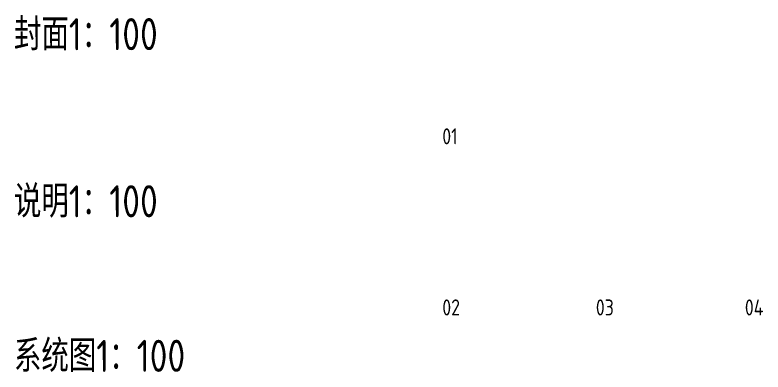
# Model space of a CAD drawing. Extents: x 1241380 to 1952554, y 1012187 to 1766051.
# Drawn here: x 1241380 to 1940550, y 1432361 to 1766051 of the extents above; entities that cross this region are included whole.
import ezdxf

# ---------------------------------------------------------------- set-up
doc = ezdxf.new("R2010")
doc.units = 0
doc.layers.add('电-标注', color=1, linetype='Continuous')
doc.styles.add('JD', font='isocp.shx', dxfattribs={"width": 0.9, "bigfont": 'jd.shx'})

msp = doc.modelspace()

# ---------------------------------------------------------------- texts
at = {"layer": '电-标注', "style": 'JD', "width": 0.9}
for s, height, p in [('封面1：100', 30000, (1240438.6, 1732915.8)), ('01', 15000, (1640757.9, 1645147.7)), ('说明1：100', 30000, (1240438.6, 1576736.9)), ('02', 15000, (1640757.9, 1485197.7)), ('03', 15000, (1784293.9, 1485197.7)), ('04', 15000, (1923567.3, 1485197.7)), ('系统图1：100', 30000, (1240438.6, 1432259.4))]:
    msp.add_text(s, height=height, rotation=0.1091388, dxfattribs=at).set_placement(p)

doc.saveas('drawing.dxf')
